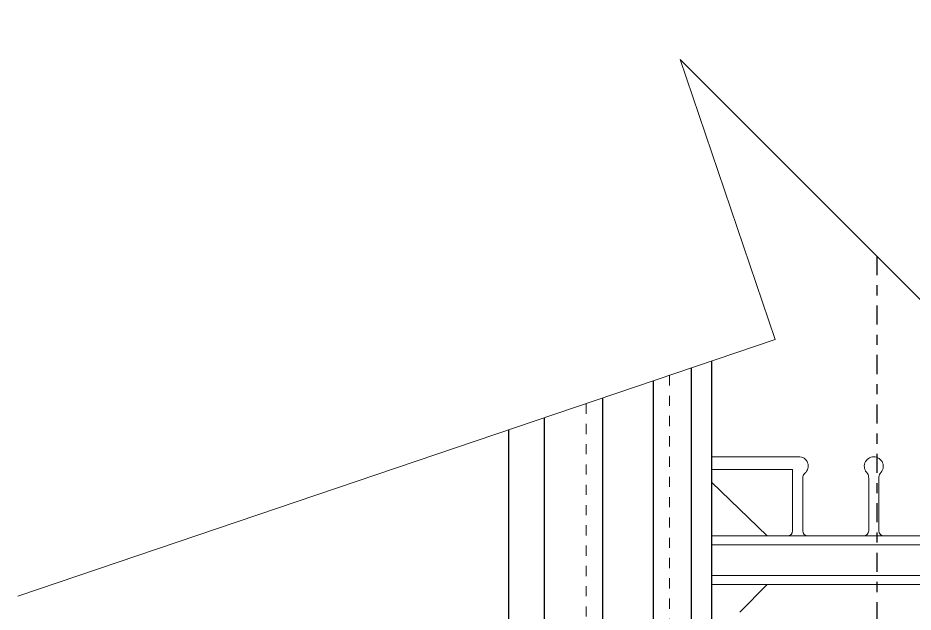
# Model space of a CAD drawing. Header units: inches. Extents: x -97.9 to -4.6, y 287.7 to 374.8.
# Drawn here: x -79.64 to -70.82, y 368.91 to 374.77 of the extents above; entities that cross this region are included whole.
import ezdxf

# ---------------------------------------------------------------- set-up
doc = ezdxf.new("R2010")
doc.units = ezdxf.units.IN
doc.header["$MEASUREMENT"] = 0
doc.linetypes.add('CENTER', pattern=[2, 1.25, -0.25, 0.25, -0.25])
doc.linetypes.add('DASHED2', pattern=[0.375, 0.25, -0.125])
for name, color, linetype, lineweight in [('A2 Hatch', 8, 'Continuous', 9), ('DETAILS', 7, 'Continuous', 13), ('DIM', 3, 'Continuous', 13), ('REBAR', 2, 'CENTER', 30)]:
    doc.layers.add(name, color=color, linetype=linetype, lineweight=lineweight)

msp = doc.modelspace()

# ---------------------------------------------------------------- linework, layer by layer
at = {"color": 1}
for p, q in [((-72.8048, 371.3895), (-72.8048, 360.6671)), ((-73.0048, 371.3217), (-73.0048, 360.6671)), ((-73.3798, 371.1945), (-73.3798, 360.6671)), ((-73.8798, 371.0249), (-73.8798, 360.6671)), ((-74.4548, 370.8299), (-74.4548, 360.6671)), ((-74.8048, 370.7112), (-74.8048, 360.6671))]:
    msp.add_line(p, q, dxfattribs=at)
at = {"layer": 'A2 Hatch', "linetype": 'DASHED2', "ltscale": 0.15}
for p, q in [((-73.2198, 371.2488), (-73.2198, 360.6671)), ((-74.0398, 370.9707), (-74.0398, 360.6671))]:
    msp.add_line(p, q, dxfattribs=at)
at = {"layer": 'DETAILS', "color": 6, "lineweight": 20}
for p, q in [((-71.9368, 370.4464), (-72.8048, 370.4464)), ((-72.0048, 370.3214), (-72.8048, 370.3214)), ((-72.0048, 369.7171), (-72.0048, 370.3214)), ((-72.2548, 369.6671), (-72.8048, 370.1974)), ((-71.9048, 369.7171), (-71.9048, 370.235)), ((-71.2548, 369.7171), (-71.2548, 370.235)), ((-71.1548, 369.7171), (-71.1548, 370.235)), ((-72.8048, 369.6671), (-72.2548, 369.6671)), ((-72.0548, 369.6671), (-72.8048, 369.6671)), ((-72.8048, 369.6671), (-68.8048, 369.6671)), ((-72.0548, 369.6671), (-71.8548, 369.6671)), ((-71.3048, 369.6671), (-71.8548, 369.6671)), ((-71.3048, 369.6671), (-71.1048, 369.6671)), ((-70.5048, 369.6671), (-71.1048, 369.6671)), ((-68.8048, 369.5771), (-72.8048, 369.5771)), ((-68.8048, 369.2771), (-72.8048, 369.2771)), ((-68.8048, 369.1871), (-72.8048, 369.1871)), ((-72.2548, 369.1871), (-72.5269, 368.915))]:
    msp.add_line(p, q, dxfattribs=at)
for centre, radius, start, end in [((-71.9423, 370.3554), 0.0912, 307.48633, 93.47657), ((-71.2048, 370.3528), 0.0936, 311.72787, 228.27213), ((-71.843, 370.2392), 0.0619, 134.99032, 183.92634), ((-71.3548, 370.235), 0.1, 0, 28.69724), ((-71.0548, 370.235), 0.1, 151.30276, 180), ((-72.0548, 369.7171), 0.05, 270, 0), ((-71.8548, 369.7171), 0.05, 180, 270), ((-71.3048, 369.7171), 0.05, 270, 0), ((-71.1048, 369.7171), 0.05, 180, 270)]:
    msp.add_arc(centre, radius, start, end, dxfattribs=at)
at = {"layer": 'DIM'}
msp.add_lwpolyline([(-62.8261, 374.7737), (-69.4529, 372.5263), (-68.5169, 369.7662), (-73.1131, 374.3624), (-72.1771, 371.6024), (-79.6419, 369.0708)], dxfattribs=at)
at = {"layer": 'REBAR', "ltscale": 0.15}
msp.add_line((-71.1758, 372.4251), (-71.1758, 341.5199), dxfattribs=at)

doc.saveas('drawing.dxf')
